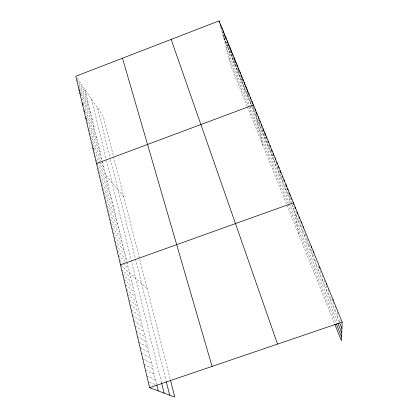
<?xml version="1.0" encoding="UTF-8"?>
<svg xmlns="http://www.w3.org/2000/svg" width="418" height="418" viewBox="0 0 418 418"><rect width="100%" height="100%" fill="white"/><g stroke="black" fill="none" stroke-linecap="round" stroke-linejoin="round"><path stroke-width="0.31" stroke-dasharray="2.09 1.57" d="M337.498 317.602L337.53 311.321M339.735 321.823L339.787 319.399M149.362 382.261L155.151 384.591M146.822 375.965L155.533 379.711M145.454 370.186L154.19 374.183M144.095 364.465L152.857 368.702M142.752 358.79L151.535 363.268M141.42 353.168L150.224 357.881M140.103 347.598L148.928 352.536M138.792 342.076L147.643 347.243M137.496 336.605L146.363 341.992M136.211 331.181L145.098 336.788M134.936 325.805L143.844 331.626M133.676 320.475L142.601 326.505M132.422 315.198L141.368 321.432M131.184 309.957L140.14 316.395M129.951 304.769L138.928 311.405M129.235 300.004L137.726 306.451M127.527 294.523L136.529 301.54M126.325 289.465L135.348 296.67M125.64 284.857L134.173 291.842M123.963 279.475L133.008 287.051M122.793 274.548L131.853 282.296M121.633 269.657L130.709 277.583M120.964 265.237L147.141 288.577M119.825 260.435L122.699 263.047M123.179 263.481L128.441 268.267M118.216 255.231L127.323 263.669M117.097 250.502L126.215 259.103M115.985 245.815L125.113 254.572M114.882 241.165L124.021 250.079M114.25 237.006L122.939 245.617M113.163 232.434L121.863 241.196M112.071 227.883L120.797 236.807M111 223.39L119.736 232.45M109.944 218.927L118.686 228.129M108.894 214.507L117.641 223.839M107.854 210.118L116.606 219.586M106.82 205.766L115.582 215.359M105.78 201.424L114.563 211.168M104.761 197.139L113.55 207.009M103.753 192.886L112.546 202.882M102.755 188.67L111.554 198.785M101.762 184.484L110.561 194.715M100.357 179.839L109.584 190.681M99.379 175.712L108.607 186.674M98.81 172.101L107.64 182.697M97.849 168.041L106.684 178.752M96.892 164.013L123.796 196.946M95.957 160.068L97.561 162.053M97.964 162.55L104.798 170.988M94.625 155.648L99.447 161.661M99.85 162.163L103.868 167.179M93.7 151.755L100.937 160.862M101.339 161.369L102.948 163.391M93.59 148.912L102.034 159.634M92.263 144.55L101.13 155.898M92.519 142.24L100.226 152.194M91.62 138.478L99.332 148.515M89.577 133.227L98.444 144.863M88.694 129.507L97.561 141.237M88.977 127.354L96.689 137.632M86.949 122.15L95.816 134.053M86.474 119.031L94.954 130.505M86.385 116.47L94.097 126.973M84.734 111.794L93.245 123.472M84.629 109.255L92.399 119.992M83.051 104.699L91.558 116.538M82.957 102.227L90.722 113.106M82.132 98.752L89.896 109.699M80.569 94.249L89.071 106.313M80.491 91.871L88.255 102.948M78.574 86.871L87.446 99.609M78.877 85.084L86.636 96.292M76.969 80.115L85.836 92.995M77.231 78.307L103.262 116.356L113.419 156.222M220.741 27.196L223.29 36.638L251.547 106.162M251.761 106.679L290.74 202.578M339.217 321.829L291.644 204.794L290.301 197.291M226.19 47.401L249.734 105.545M250.204 106.71L289.293 203.247M289.512 203.78L337.472 322.231M229.027 57.93L248.444 106.052M248.668 106.616L287.579 203.064M288.054 204.24L336.088 323.313M247.174 106.261L231.65 67.648L223.29 36.638M247.393 106.804L334.572 323.642M222.381 31.643L224.57 39.794M224.842 37.458L227.162 46.168M223.525 34.224L225.861 42.97M226.499 41.957L228.468 49.387M228.855 47.297L231.112 55.892M227.507 43.994L229.79 52.626M230.213 50.625L232.45 59.178M232.863 56.994L235.151 65.819M231.734 54.58L233.798 62.486M234.409 61.023L236.515 69.179M235.804 64.445L237.889 72.554M238.626 71.363L240.669 79.389M236.896 66.65L239.274 75.961M113.565 156.781L170.262 379.319M240.052 74.859L242.069 82.842M241.641 78.992L243.485 86.317M97.551 108.006L109.897 157.163M110.483 159.488L135.16 257.739M135.463 258.951L166.024 380.615M242.691 80.951L244.906 89.823M246.239 90.643L247.785 96.903M244.619 86.421L246.343 93.35M91.359 98.962L106.24 159.138M106.533 160.34L161.39 382.23M247.409 93.015L249.243 100.482M248.449 94.813L250.706 104.087M250.398 100.346L251.437 104.646M251.589 105.263L252.179 107.719M85.042 89.724L102.494 161.51M102.645 162.137L156.74 384.67M252.059 104.662L253.669 111.376M253.203 106.825L255.168 115.06M254.891 111.225L263.058 145.772M256.459 115.07L258.214 122.563M258.037 118.942L259.766 126.377M259.489 122.228L261.328 130.223M261.093 126.168L262.906 134.1M262.629 129.763L264.495 138.003M264.26 133.765L266.094 141.937M265.77 137.177L267.703 145.903M267.431 141.247L269.328 149.895M269.37 146.577L270.963 153.923M270.979 150.339L272.614 157.978M272.541 153.871L274.276 162.069M274.647 159.948L275.953 166.192M276.241 163.548L277.641 170.345M277.73 166.583L279.339 174.531M279.402 170.471L281.058 178.752M281.424 176.077L282.787 183.006M282.965 179.202L284.527 187.29M285.003 184.85L286.283 191.616M286.623 188.278L288.054 195.969M288.342 192.134L289.841 200.363M292.704 204.94L293.457 209.256M294.079 206.675L298.875 234.864M295.975 211.315L297.13 218.295M297.982 216.618L298.99 222.867M299.81 220.714L300.866 227.481M301.786 225.699L302.757 232.136M303.74 230.496L304.665 236.823M305.542 234.09L306.587 241.557M307.627 239.603L308.526 246.322M309.665 244.739L310.48 251.134M311.692 249.713L312.45 255.988M313.74 254.729L314.44 260.879M315.83 260.006L316.447 265.817M317.973 265.743L318.469 270.791M320.068 270.874L320.512 275.812M322.1 275.034L322.571 280.875M324.243 280.285L324.645 285.985M326.406 285.588L326.74 291.137M328.501 289.183L328.856 296.336M330.821 297.156L330.988 301.582M333.021 301.963L333.136 306.875M335.241 305.725L335.309 312.215"/><path stroke-width="0.63" d="M170.419 379.941L174.792 397.1L149.597 387.679L75.81 76.233L219.048 20.9L342.19 322.09L341.449 340.748L334.792 324.185M96.49 163.522L253.402 104.934L253.7 106.193M120.488 264.808L293.426 202.814L293.75 204.747M149.597 387.679L342.19 322.09M92.786 147.894L93.59 148.912M85.7 117.986L86.474 119.031M83.992 110.775L84.734 111.794M82.309 103.669L83.051 104.699M79.828 93.198L80.569 94.249M79.012 89.76L79.754 90.816M339.709 323.036L341.934 328.517M337.948 323.407L341.762 332.827M336.312 323.877L341.6 336.976M171.166 39.397L277.542 344.108M122.469 58.206L212.067 366.403M220.359 24.119L221.033 26.627M219.048 20.9L219.554 22.786M223.019 30.618L223.682 33.106M221.686 27.358L222.355 29.856M224.361 33.905L225.182 36.998M227.078 40.546L227.726 43.002M225.715 37.212L226.206 39.062M228.453 43.906L229.09 46.346M231.227 50.693L231.88 53.211M229.832 47.286L230.626 50.327M232.627 54.121L232.951 55.38M234.043 57.579L234.843 60.699M236.901 64.571L237.372 66.42M235.465 61.059L236.102 63.546M238.344 68.103L238.965 70.558M239.801 71.661L240.261 73.495M166.317 381.77L169.687 395.188M241.264 75.25L241.902 77.785M244.232 82.503L244.849 85.006M242.743 78.861L243.213 80.752M161.536 382.831L164.075 393.092M245.732 86.171L246.495 89.28M247.242 89.865L247.848 92.341M248.767 93.59L249.065 94.818M156.891 385.291L158.255 390.919M250.298 97.342L250.737 99.171M251.845 101.125L252.451 103.659M254.996 108.821L255.435 110.697M256.595 112.745L257.028 114.6M258.214 116.695L258.637 118.54M259.839 120.677L260.116 121.894M261.48 124.689L261.767 125.959M263.136 128.734L263.701 131.247M264.803 132.814L265.357 135.307M266.485 136.921L266.752 138.159M268.178 141.07L268.445 142.292M269.887 145.245L270.159 146.519M271.606 149.456L272.008 151.347M273.346 153.704L273.733 155.574M275.096 157.983L275.347 159.221M276.857 162.299L277.108 163.522M278.639 166.651L278.895 167.926M280.431 171.04L280.802 172.932M282.364 176.088L282.605 177.331M284.068 179.928L284.303 181.161M285.907 184.427L286.267 186.355M287.762 188.967L287.992 190.232M289.632 193.544L289.967 195.415M291.518 198.158L291.733 199.391M295.343 207.511L295.552 208.775M297.282 212.245L297.579 214.12M299.231 217.02L299.424 218.253M301.2 221.838L301.399 223.128M303.191 226.702L303.374 227.967M311.316 246.573L311.467 247.832M313.395 251.657L313.531 252.885M319.739 267.175L319.848 268.408M326.254 283.117L326.333 284.35M332.958 299.507L332.989 300.735"/></g></svg>
